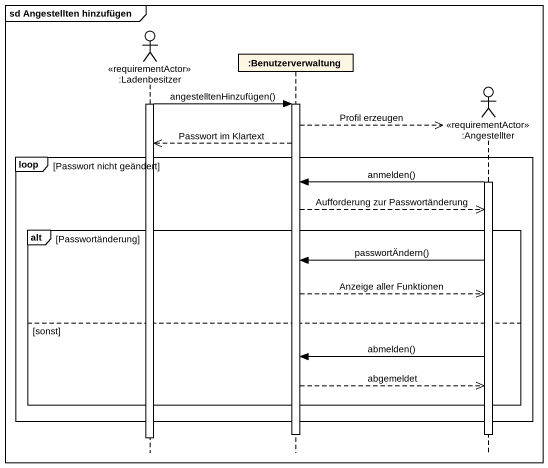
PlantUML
@startuml
mainframe sd Angestellten hinzufügen
hide footbox
actor ":Ladenbesitzer" as Ladenbesitzer <<requirementActor>>
participant ":Benutzerverwaltung" as Benutzerverwaltung
actor ":Angestellter" as Angestellter <<requirementActor>>

activate Ladenbesitzer
Ladenbesitzer -> Benutzerverwaltung : angestelltenHinzufügen()
activate Benutzerverwaltung
Benutzerverwaltung -->> Angestellter ** : Profil erzeugen
Benutzerverwaltung -->> Ladenbesitzer : Passwort im Klartext
loop Passwort nicht geändert
  activate Angestellter
  Angestellter -> Benutzerverwaltung : anmelden()
  Benutzerverwaltung -->> Angestellter : Aufforderung zur Passwortänderung
  alt Passwortänderung
    Angestellter -> Benutzerverwaltung : passwortÄndern()
    Benutzerverwaltung -->> Angestellter : Anzeige aller Funktionen
  else sonst
    Angestellter -> Benutzerverwaltung : abmelden()
    Benutzerverwaltung -->> Angestellter : abgemeldet
  end
end
deactivate Benutzerverwaltung
deactivate Angestellter
deactivate Ladenbesitzer
@enduml
